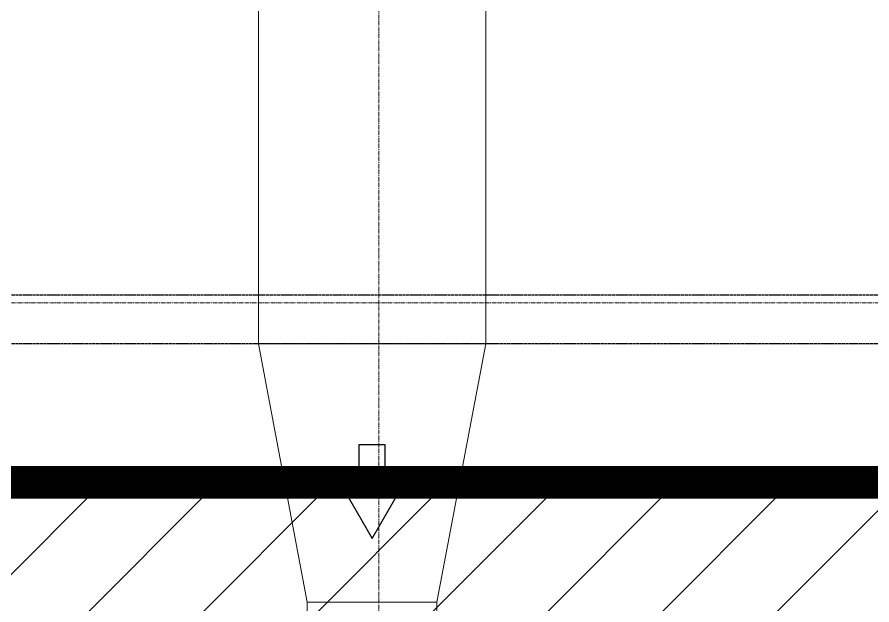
# Model space of a CAD drawing. Header units: inches. Extents: x 0 to 235202, y 0 to 184293.
# Drawn here: x 165137 to 167771, y 132511 to 134322 of the extents above; entities that cross this region are included whole.
import ezdxf
from ezdxf.enums import TextEntityAlignment as Align

# ---------------------------------------------------------------- set-up
doc = ezdxf.new("R2010")
doc.units = ezdxf.units.IN
doc.header["$MEASUREMENT"] = 0
doc.linetypes.add('CENTER', pattern=[2, 1.25, -0.25, 0.25, -0.25])
doc.linetypes.add('HIDDEN', pattern=[0.375, 0.25, -0.125])
doc.layers.add('.5', color=8, linetype='Continuous', lineweight=0)
doc.layers.add('DIM', color=251, linetype='Continuous', lineweight=0)
for name, color, linetype in [('71-12459_XREF-T-BLK_A1$0$BORDER', 6, 'Continuous'), ('GRID_TXT45', 4, 'Continuous'), ('M-HVAC-EQPM-NEW', 5, 'Continuous'), ('M-X-BKGD', 8, 'Continuous'), ('WINDOW ELEV', 3, 'Continuous')]:
    doc.layers.add(name, color=color, linetype=linetype)
doc.styles.add('SIMPLEX', font='simplex.shx')

# ---------------------------------------------------------------- blocks, each defined once
blk = doc.blocks.new('FLOOR PLAN REV 2')
at = {"layer": '.5', "color": 8, "linetype": 'CENTER', "ltscale": 10}
for p, q in [((91776.8, 246037.2), (91776.8, 222708.1)), ((118917.3, 233268.9), (54403.1, 233268.9))]:
    blk.add_line(p, q, dxfattribs=at)
at = {"layer": 'DIM', "color": 8, "linetype": 'HIDDEN', "lineweight": 25, "ltscale": 10}
for p, q in [((93801.8, 233292.2), (89751.8, 233292.2)), ((111801.8, 233142.2), (75801.8, 233142.2))]:
    blk.add_line(p, q, dxfattribs=at)
at = {"layer": 'GRID_TXT45', "color": 8, "style": 'SIMPLEX'}
for p in [(53803.1, 233267.6), (53803.1, 227018.5), (53803.1, 220768)]:
    blk.add_attdef('GRD_TXT', text='', height=450, rotation=180, dxfattribs=at).set_placement(p, align=Align.MIDDLE_CENTER)
blk = doc.blocks.new('PLAN REV 1')
at = {"color": 8}
for p, q in [((207651, 210079.5), (207570, 210079.5)), ((207570, 210079.5), (207570, 209931)), ((207651, 209931), (207651, 210079.5)), ((207570, 209931), (207529.5, 209931)), ((207529.5, 209931), (207610.5, 209790.4)), ((207610.5, 209790.4), (207691.5, 209931)), ((207691.5, 209931), (207651, 209931))]:
    blk.add_line(p, q, dxfattribs=at)
at = {"layer": 'DIM', "color": 8, "linetype": 'Continuous', "ltscale": 10}
for p, q in [((207260.5, 212054.5), (207260.5, 210390.3)), ((207960.5, 212054.5), (207960.5, 210390.3)), ((207260.5, 210390.3), (207960.5, 210390.3)), ((207260.5, 210390.3), (207410.5, 209594.1)), ((207960.5, 210390.3), (207810.5, 209594.1)), ((207410.5, 209494.1), (207410.5, 209594.1)), ((207410.5, 209594.1), (207810.5, 209594.1)), ((207810.5, 209594.1), (207810.5, 209494.1))]:
    blk.add_line(p, q, dxfattribs=at)
at = {"layer": 'WINDOW ELEV', "color": 1}
blk.add_blockref('FLOOR PLAN REV 2', (115854.5, -22751.9), dxfattribs=at)

msp = doc.modelspace()

# ---------------------------------------------------------------- hatches: boundary and pattern name
at = {"layer": 'M-HVAC-EQPM-NEW'}
h = msp.add_hatch(dxfattribs=at)
h.set_pattern_fill('ANSI31', color=8, scale=2000)
h.set_pattern_definition([(45, (-41380.03, -77074.9), (-176.7767, 176.7767), [])])
h.paths.add_polyline_path([(148917.3, 132888.6), (189081.7, 132888.6), (189081.7, 127797), (176827.3, 127797), (176827.3, 129426.6), (148917.3, 129426.6)])

# ---------------------------------------------------------------- linework, layer by layer
at = {"layer": '71-12459_XREF-T-BLK_A1$0$BORDER', "color": 1, "linetype": 'HIDDEN', "ltscale": 30, "const_width": 100, "flags": 128}
msp.add_lwpolyline([(148917.3, 132888.6), (189081.7, 132888.6), (189081.7, 127797), (176827.3, 127797), (176827.3, 129426.6), (148917.3, 129426.6)], close=True, dxfattribs=at)

# ---------------------------------------------------------------- block references
at = {"layer": 'M-X-BKGD', "color": 8}
msp.add_blockref('PLAN REV 1', (-41380, -77074.9), dxfattribs=at)

doc.saveas('drawing.dxf')
